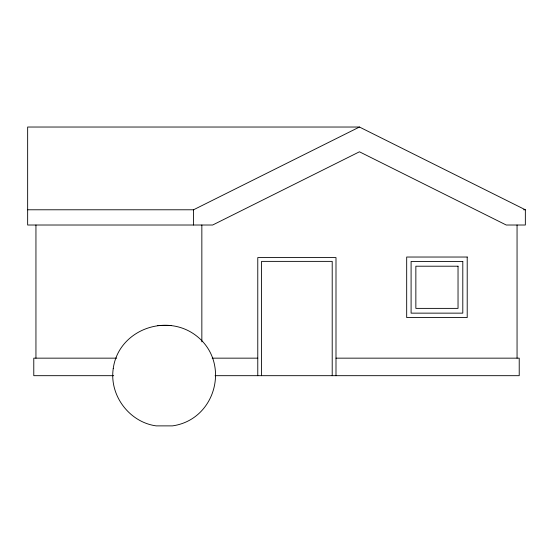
<?xml version="1.0" encoding="UTF-8"?>
<svg xmlns="http://www.w3.org/2000/svg" width="553" height="553" viewBox="0 0 553 553"><rect width="100%" height="100%" fill="white"/><g stroke="black" fill="none" stroke-linecap="round" stroke-linejoin="round"><path stroke-width="0.83" d="M27.65 209.781L193.55 209.781L359.45 127.031L525.35 209.781L525.35 225.016L506.244 225.016L359.45 151.792L212.656 225.016L27.65 225.016L27.65 127.031L359.45 127.031M171.154 325.53L157.494 325.53M523.622 209.781L525.35 209.781M116.731 358.157L33.781 358.157L33.781 375.681L113.711 375.681M212.172 358.157L257.774 358.157M335.996 358.157L519.219 358.157L519.219 375.681L215.062 375.681M517.055 225.016L517.055 358.157M335.996 375.681L335.996 257.587L257.774 257.587L257.774 375.681M332.208 375.681L332.208 261.375L261.562 261.375L261.562 375.681M201.845 225.016L201.845 341.837M193.55 209.781L193.55 225.016M35.945 225.016L35.945 358.157M113.227 368.644C109.245 395.436 129.361 422.236 156.202 425.879L172.439 425.879C216.347 419.734 231.209 361.842 195.7 335.305C165.471 312.59 118.294 330.397 113.227 368.644M467.209 257.034L406.683 257.034L406.683 317.56L467.209 317.56L467.209 257.034M462.799 261.445L411.093 261.445L411.093 313.143L462.799 313.143L462.799 261.445M458.036 266.207L415.856 266.207L415.856 308.38L458.036 308.38L458.036 266.207"/></g></svg>
